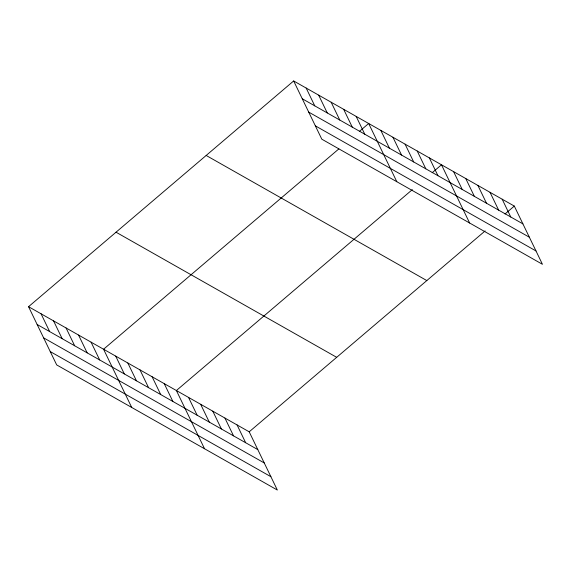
<?xml version="1.0" encoding="UTF-8"?>
<svg xmlns="http://www.w3.org/2000/svg" width="571" height="571" viewBox="0 0 571 571"><rect width="100%" height="100%" fill="white"/><g stroke="black" fill="none" stroke-linecap="round" stroke-linejoin="round"><path stroke-width="0.86" d="M28.55 306.698L249.199 431.819L277.342 490.039L56.693 364.919L28.55 306.698L293.658 80.961L514.307 206.081L542.45 264.302L321.801 139.181L293.658 80.961M338.853 148.903L103.572 349.238L131.715 407.458M359.395 131.401L368.673 123.5L396.816 181.721M412.333 189.622L176.389 390.528L204.532 448.749M432.211 172.692L441.49 164.791L469.633 223.011M249.199 431.819L485.143 230.912M505.028 213.982L514.307 206.081M302.259 98.762L522.915 223.882M308.704 112.102L529.36 237.222M315.349 125.841L536.005 250.962M206.167 155.455L426.822 280.575M116.034 232.204L336.683 357.325M37.158 324.499L257.806 449.62M43.603 337.839L264.252 462.96M50.248 351.579L270.897 476.699M502.173 199.2L510.774 217.001M490.032 192.32L498.64 210.121M477.898 185.439L486.506 203.24M465.765 178.559L474.365 196.36M453.624 171.678L462.232 189.472M429.356 157.91L437.957 175.711M417.223 151.029L425.823 168.83M405.082 144.149L413.69 161.95M392.948 137.268L401.556 155.069M380.814 130.388L389.415 148.189M356.176 116.413L364.776 134.214M343.671 109.325L352.271 127.126M331.166 102.23L339.774 120.031M318.661 95.143L327.269 112.944M306.156 88.055L314.764 105.856M237.065 424.938L245.673 442.739M224.931 418.058L233.532 435.859M212.797 411.177L221.398 428.978M200.657 404.297L209.264 422.09M188.523 397.409L197.131 415.21M164.248 383.648L172.856 401.449M152.114 376.767L160.722 394.568M139.981 369.887L148.581 387.688M127.84 363.006L136.448 380.807M115.706 356.118L124.314 373.919M91.067 342.15L99.675 359.951M78.562 335.063L87.17 352.857M66.058 327.968L74.665 345.769M53.56 320.881L62.16 338.682M41.055 313.793L49.656 331.587"/></g></svg>
